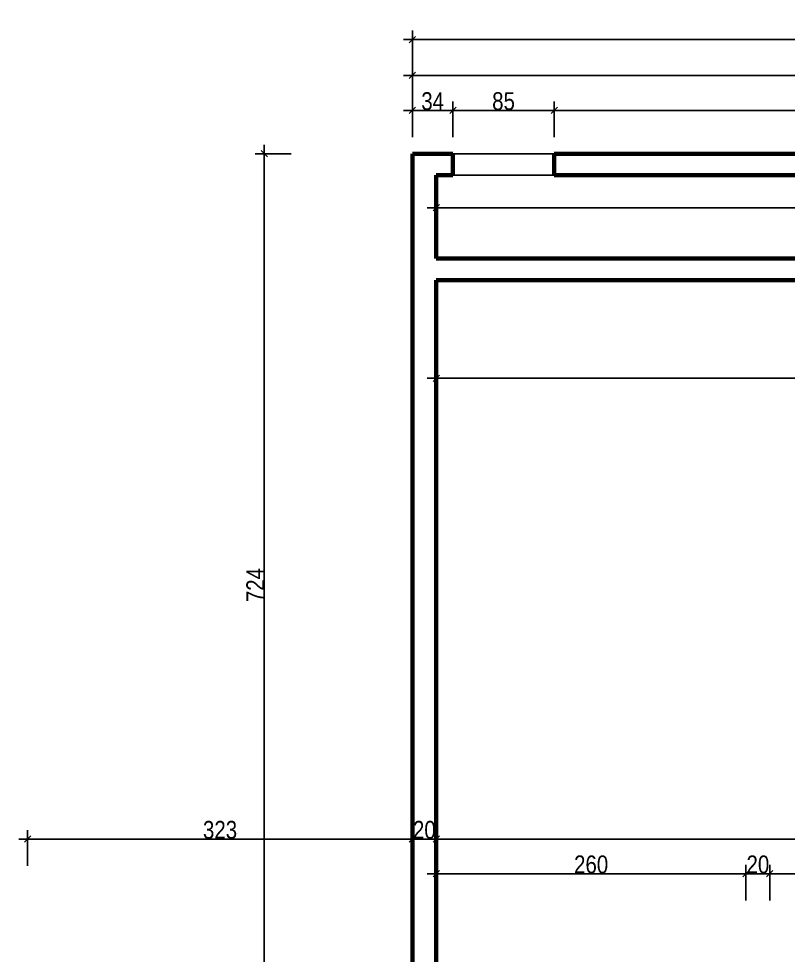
# Model space of a CAD drawing. Header units: centimetres. Extents: x 16433 to 114398, y -50094 to -12305.
# Drawn here: x 39631 to 40277, y -39602 to -38816 of the extents above; entities that cross this region are included whole.
import ezdxf

# ---------------------------------------------------------------- set-up
doc = ezdxf.new("R2010")
doc.units = ezdxf.units.CM
doc.header["$LTSCALE"] = 0.5
doc.layers.get('DEFPOINTS').update_dxf_attribs({"linetype": 'CONTINUOUS'})
for name, color, linetype in [('01_cote_gen', 4, 'CONTINUOUS'), ('01_linteaux', 2, 'CONTINUOUS'), ('AA_COTES', 2, 'CONTINUOUS')]:
    doc.layers.add(name, color=color, linetype=linetype)
doc.layers.add('01_murs_coup', color=5, linetype='CONTINUOUS', lineweight=60)
doc.styles.add('STYLE2', font='ARIALN.TTF')
doc.dimstyles.new('JB50', dxfattribs={"dimscale": 0.1, "dimtxt": 150, "dimasz": 15, "dimexe": 0.1, "dimexo": 0.1, "dimgap": 0.09, "dimtad": 1, "dimdec": 1, "dimdsep": 46, "dimtxsty": 'STYLE2', "dimblk1": 'BOND_G', "dimblk2": 'BOND_D', "dimsah": 1, "dimcen": 1.5, "dimdle": 0.01, "dimse1": 1, "dimse2": 1, "dimclrd": 4, "dimclre": 2, "dimclrt": 6, "dimazin": 2, "dimtfac": 2.333333, "dimtdec": 1, "dimtix": 1, "dimtmove": 2, "dimatfit": 3, "dimldrblk": 'BOND_G', "dimfxl": 1, "dimtolj": 1, "dimtzin": 0, "dimarcsym": 0})

# ---------------------------------------------------------------- blocks, each defined once
blk = doc.blocks.new('BOND_G')
at = {"layer": 'AA_COTES', "color": 0}
for p, q in [((0, -5), (0, 15)), ((5, 0), (-5, 0)), ((1.77, 1.77), (-1.77, -1.77))]:
    blk.add_line(p, q, dxfattribs=at)
blk = doc.blocks.new('BOND_D')
at = {"layer": 'AA_COTES', "color": 0}
for p, q in [((5, 0), (-5, 0)), ((-1.77, -1.77), (1.77, 1.77)), ((0, 5), (0, -15))]:
    blk.add_line(p, q, dxfattribs=at)
blk = doc.blocks.new('*D2762')
at = {"layer": '01_cote_gen', "color": 4, "lineweight": -2, "transparency": 16777216}
blk.add_line((39963.39, -38893.18), (39994.38, -38893.18), dxfattribs=at)
at = {"layer": 'DEFPOINTS', "color": 0}
for p in [(39995.88, -38893.18), (39961.89, -38915.68), (39995.88, -38915.68)]:
    blk.add_point(p, dxfattribs=at)
at = {"layer": '01_cote_gen', "color": 4, "lineweight": -2, "transparency": 16777216, "xscale": 1.5, "yscale": 1.5, "zscale": 1.5, "rotation": 180}
blk.add_blockref('BOND_G', (39961.89, -38893.18), dxfattribs=at)
at = {"layer": '01_cote_gen', "color": 4, "lineweight": -2, "transparency": 16777216, "xscale": 1.5, "yscale": 1.5, "zscale": 1.5}
blk.add_blockref('BOND_D', (39995.88, -38893.18), dxfattribs=at)
at = {"layer": '01_cote_gen', "color": 6, "transparency": 16777216, "insert": (39978.89, -38885.51), "char_height": 15, "attachment_point": 5, "style": 'STYLE2'}
blk.add_mtext('\\A1;34', dxfattribs=at)
blk = doc.blocks.new('*D2763')
at = {"layer": '01_cote_gen', "color": 4, "lineweight": -2, "transparency": 16777216}
blk.add_line((39997.38, -38893.18), (40079.38, -38893.18), dxfattribs=at)
at = {"layer": 'DEFPOINTS', "color": 0}
for p in [(40080.88, -38893.18), (39995.88, -38915.68), (40080.88, -38915.68)]:
    blk.add_point(p, dxfattribs=at)
at = {"layer": '01_cote_gen', "color": 4, "lineweight": -2, "transparency": 16777216, "xscale": 1.5, "yscale": 1.5, "zscale": 1.5, "rotation": 180}
blk.add_blockref('BOND_G', (39995.88, -38893.18), dxfattribs=at)
at = {"layer": '01_cote_gen', "color": 4, "lineweight": -2, "transparency": 16777216, "xscale": 1.5, "yscale": 1.5, "zscale": 1.5}
blk.add_blockref('BOND_D', (40080.88, -38893.18), dxfattribs=at)
at = {"layer": '01_cote_gen', "color": 6, "transparency": 16777216, "insert": (40038.38, -38885.51), "char_height": 15, "attachment_point": 5, "style": 'STYLE2'}
blk.add_mtext('\\A1;85', dxfattribs=at)
blk = doc.blocks.new('*D2764')
at = {"layer": '01_cote_gen', "color": 4, "lineweight": -2, "transparency": 16777216}
blk.add_line((40082.38, -38893.18), (40886.39, -38893.18), dxfattribs=at)
at = {"layer": 'DEFPOINTS', "color": 0}
for p in [(40887.89, -38893.18), (40080.88, -38915.68), (40887.89, -38915.68)]:
    blk.add_point(p, dxfattribs=at)
at = {"layer": '01_cote_gen', "color": 4, "lineweight": -2, "transparency": 16777216, "xscale": 1.5, "yscale": 1.5, "zscale": 1.5, "rotation": 180}
blk.add_blockref('BOND_G', (40080.88, -38893.18), dxfattribs=at)
at = {"layer": '01_cote_gen', "color": 4, "lineweight": -2, "transparency": 16777216, "xscale": 1.5, "yscale": 1.5, "zscale": 1.5}
blk.add_blockref('BOND_D', (40887.89, -38893.18), dxfattribs=at)
at = {"layer": '01_cote_gen', "color": 6, "transparency": 16777216, "insert": (40425.66, -38885.51), "char_height": 15, "attachment_point": 5, "style": 'STYLE2'}
blk.add_mtext('\\A1;807', dxfattribs=at)
blk = doc.blocks.new('*D2765')
at = {"layer": '01_cote_gen', "color": 4, "lineweight": -2, "transparency": 16777216}
blk.add_line((39963.39, -38863.88), (40886.39, -38863.88), dxfattribs=at)
at = {"layer": 'DEFPOINTS', "color": 0}
for p in [(40887.89, -38861.86), (40887.89, -38863.88), (39961.89, -38915.68)]:
    blk.add_point(p, dxfattribs=at)
at = {"layer": '01_cote_gen', "color": 4, "lineweight": -2, "transparency": 16777216, "xscale": 1.5, "yscale": 1.5, "zscale": 1.5, "rotation": 180}
blk.add_blockref('BOND_G', (39961.89, -38863.88), dxfattribs=at)
at = {"layer": '01_cote_gen', "color": 4, "lineweight": -2, "transparency": 16777216, "xscale": 1.5, "yscale": 1.5, "zscale": 1.5}
blk.add_blockref('BOND_D', (40887.89, -38863.88), dxfattribs=at)
at = {"layer": '01_cote_gen', "color": 6, "transparency": 16777216, "insert": (40424.89, -38856.22), "char_height": 15, "attachment_point": 5, "style": 'STYLE2'}
blk.add_mtext('\\A1;926', dxfattribs=at)
blk = doc.blocks.new('*D2820')
at = {"layer": '01_cote_gen', "color": 4, "lineweight": -2, "transparency": 16777216}
blk.add_line((39640.39, -39504.68), (39960.39, -39504.68), dxfattribs=at)
at = {"layer": 'DEFPOINTS', "color": 0}
for p in [(39961.89, -39504.68), (39638.89, -39548.99), (39961.89, -39548.99)]:
    blk.add_point(p, dxfattribs=at)
at = {"layer": '01_cote_gen', "color": 4, "lineweight": -2, "transparency": 16777216, "xscale": 1.5, "yscale": 1.5, "zscale": 1.5, "rotation": 180}
blk.add_blockref('BOND_G', (39638.89, -39504.68), dxfattribs=at)
at = {"layer": '01_cote_gen', "color": 4, "lineweight": -2, "transparency": 16777216, "xscale": 1.5, "yscale": 1.5, "zscale": 1.5}
blk.add_blockref('BOND_D', (39961.89, -39504.68), dxfattribs=at)
at = {"layer": '01_cote_gen', "color": 6, "transparency": 16777216, "insert": (39800.39, -39497.01), "char_height": 15, "attachment_point": 5, "style": 'STYLE2'}
blk.add_mtext('\\A1;323', dxfattribs=at)
blk = doc.blocks.new('*D2821')
at = {"layer": '01_cote_gen', "color": 4, "lineweight": -2, "transparency": 16777216}
blk.add_line((39963.39, -39504.68), (39980.39, -39504.68), dxfattribs=at)
at = {"layer": 'DEFPOINTS', "color": 0}
for p in [(39981.89, -39504.68), (39981.89, -39529.01), (39961.89, -39548.99)]:
    blk.add_point(p, dxfattribs=at)
at = {"layer": '01_cote_gen', "color": 4, "lineweight": -2, "transparency": 16777216, "xscale": 1.5, "yscale": 1.5, "zscale": 1.5, "rotation": 180}
blk.add_blockref('BOND_G', (39961.89, -39504.68), dxfattribs=at)
at = {"layer": '01_cote_gen', "color": 4, "lineweight": -2, "transparency": 16777216, "xscale": 1.5, "yscale": 1.5, "zscale": 1.5}
blk.add_blockref('BOND_D', (39981.89, -39504.68), dxfattribs=at)
at = {"layer": '01_cote_gen', "color": 6, "transparency": 16777216, "insert": (39971.89, -39497.01), "char_height": 15, "attachment_point": 5, "style": 'STYLE2'}
blk.add_mtext('\\A1;20', dxfattribs=at)
blk = doc.blocks.new('*D2822')
at = {"layer": '01_cote_gen', "color": 4, "lineweight": -2, "transparency": 16777216}
blk.add_line((39983.39, -39533.71), (40240.39, -39533.71), dxfattribs=at)
at = {"layer": 'DEFPOINTS', "color": 0}
for p in [(40241.89, -39533.71), (39981.89, -39558.05), (40241.89, -39556.21)]:
    blk.add_point(p, dxfattribs=at)
at = {"layer": '01_cote_gen', "color": 4, "lineweight": -2, "transparency": 16777216, "xscale": 1.5, "yscale": 1.5, "zscale": 1.5, "rotation": 180}
blk.add_blockref('BOND_G', (39981.89, -39533.71), dxfattribs=at)
at = {"layer": '01_cote_gen', "color": 4, "lineweight": -2, "transparency": 16777216, "xscale": 1.5, "yscale": 1.5, "zscale": 1.5}
blk.add_blockref('BOND_D', (40241.89, -39533.71), dxfattribs=at)
at = {"layer": '01_cote_gen', "color": 6, "transparency": 16777216, "insert": (40111.89, -39526.04), "char_height": 15, "attachment_point": 5, "style": 'STYLE2'}
blk.add_mtext('\\A1;260', dxfattribs=at)
blk = doc.blocks.new('*D2823')
at = {"layer": '01_cote_gen', "color": 4, "lineweight": -2, "transparency": 16777216}
blk.add_line((40243.39, -39533.71), (40260.39, -39533.71), dxfattribs=at)
at = {"layer": 'DEFPOINTS', "color": 0}
for p in [(40261.89, -39533.71), (40241.89, -39556.21), (40261.89, -39556.21)]:
    blk.add_point(p, dxfattribs=at)
at = {"layer": '01_cote_gen', "color": 4, "lineweight": -2, "transparency": 16777216, "xscale": 1.5, "yscale": 1.5, "zscale": 1.5, "rotation": 180}
blk.add_blockref('BOND_G', (40241.89, -39533.71), dxfattribs=at)
at = {"layer": '01_cote_gen', "color": 4, "lineweight": -2, "transparency": 16777216, "xscale": 1.5, "yscale": 1.5, "zscale": 1.5}
blk.add_blockref('BOND_D', (40261.89, -39533.71), dxfattribs=at)
at = {"layer": '01_cote_gen', "color": 6, "transparency": 16777216, "insert": (40251.89, -39526.04), "char_height": 15, "attachment_point": 5, "style": 'STYLE2'}
blk.add_mtext('\\A1;20', dxfattribs=at)
blk = doc.blocks.new('*D2824')
at = {"layer": '01_cote_gen', "color": 4, "lineweight": -2, "transparency": 16777216}
blk.add_line((40263.39, -39533.71), (40520.39, -39533.71), dxfattribs=at)
at = {"layer": 'DEFPOINTS', "color": 0}
for p in [(40521.89, -39533.71), (40261.89, -39556.21), (40521.89, -39567.67)]:
    blk.add_point(p, dxfattribs=at)
at = {"layer": '01_cote_gen', "color": 4, "lineweight": -2, "transparency": 16777216, "xscale": 1.5, "yscale": 1.5, "zscale": 1.5, "rotation": 180}
blk.add_blockref('BOND_G', (40261.89, -39533.71), dxfattribs=at)
at = {"layer": '01_cote_gen', "color": 4, "lineweight": -2, "transparency": 16777216, "xscale": 1.5, "yscale": 1.5, "zscale": 1.5}
blk.add_blockref('BOND_D', (40521.89, -39533.71), dxfattribs=at)
at = {"layer": '01_cote_gen', "color": 6, "transparency": 16777216, "insert": (40391.89, -39526.04), "char_height": 15, "attachment_point": 5, "style": 'STYLE2'}
blk.add_mtext('\\A1;260', dxfattribs=at)
blk = doc.blocks.new('*D2835')
at = {"layer": '01_cote_gen', "color": 4, "lineweight": -2, "transparency": 16777216}
blk.add_line((39963.39, -38833.78), (44284.35, -38833.78), dxfattribs=at)
at = {"layer": 'DEFPOINTS', "color": 0}
for p in [(44285.85, -38833.78), (39961.89, -38856.38), (44285.85, -38856.38)]:
    blk.add_point(p, dxfattribs=at)
at = {"layer": '01_cote_gen', "color": 4, "lineweight": -2, "transparency": 16777216, "xscale": 1.5, "yscale": 1.5, "zscale": 1.5, "rotation": 180}
blk.add_blockref('BOND_G', (39961.89, -38833.78), dxfattribs=at)
at = {"layer": '01_cote_gen', "color": 4, "lineweight": -2, "transparency": 16777216, "xscale": 1.5, "yscale": 1.5, "zscale": 1.5}
blk.add_blockref('BOND_D', (44285.85, -38833.78), dxfattribs=at)
at = {"layer": '01_cote_gen', "color": 6, "transparency": 16777216, "insert": (42123.87, -38826.11), "char_height": 15, "attachment_point": 5, "style": 'STYLE2'}
blk.add_mtext('\\A1;4324', dxfattribs=at)
blk = doc.blocks.new('*D2837')
at = {"layer": '01_cote_gen', "color": 4, "lineweight": -2, "transparency": 16777216}
blk.add_line((40800.39, -39117.97), (39983.39, -39117.97), dxfattribs=at)
at = {"layer": 'DEFPOINTS', "color": 0}
for p in [(40801.89, -39062.74), (39981.89, -39079.1), (39981.89, -39117.97)]:
    blk.add_point(p, dxfattribs=at)
at = {"layer": '01_cote_gen', "color": 4, "lineweight": -2, "transparency": 16777216, "xscale": 1.5, "yscale": 1.5, "zscale": 1.5, "rotation": 180}
blk.add_blockref('BOND_D', (39981.89, -39117.97), dxfattribs=at)
at = {"layer": '01_cote_gen', "color": 4, "lineweight": -2, "transparency": 16777216, "xscale": 1.5, "yscale": 1.5, "zscale": 1.5}
blk.add_blockref('BOND_G', (40801.89, -39117.97), dxfattribs=at)
at = {"layer": '01_cote_gen', "color": 6, "transparency": 16777216, "insert": (40391.89, -39110.3), "char_height": 15, "attachment_point": 5, "style": 'STYLE2'}
blk.add_mtext('\\A1;820', dxfattribs=at)
blk = doc.blocks.new('*D2870')
at = {"layer": '01_cote_gen', "color": 4, "lineweight": -2, "transparency": 16777216}
blk.add_line((40884.39, -38974.92), (39983.39, -38974.92), dxfattribs=at)
at = {"layer": 'DEFPOINTS', "color": 0}
for p in [(40885.89, -38967.42), (39981.89, -38974.92), (39981.89, -38982.54)]:
    blk.add_point(p, dxfattribs=at)
at = {"layer": '01_cote_gen', "color": 4, "lineweight": -2, "transparency": 16777216, "xscale": 1.5, "yscale": 1.5, "zscale": 1.5, "rotation": 180}
blk.add_blockref('BOND_D', (39981.89, -38974.92), dxfattribs=at)
at = {"layer": '01_cote_gen', "color": 4, "lineweight": -2, "transparency": 16777216, "xscale": 1.5, "yscale": 1.5, "zscale": 1.5}
blk.add_blockref('BOND_G', (40885.89, -38974.92), dxfattribs=at)
at = {"layer": '01_cote_gen', "color": 6, "transparency": 16777216, "insert": (40433.89, -38967.25), "char_height": 15, "attachment_point": 5, "style": 'STYLE2'}
blk.add_mtext('\\A1;904', dxfattribs=at)
blk = doc.blocks.new('*D2874')
at = {"layer": '01_cote_gen', "color": 4, "lineweight": -2, "transparency": 16777216}
blk.add_line((39983.39, -39504.68), (40800.39, -39504.68), dxfattribs=at)
at = {"layer": 'DEFPOINTS', "color": 0}
for p in [(39981.89, -39498.98), (40801.89, -39504.68), (40801.89, -39512.18)]:
    blk.add_point(p, dxfattribs=at)
at = {"layer": '01_cote_gen', "color": 4, "lineweight": -2, "transparency": 16777216, "xscale": 1.5, "yscale": 1.5, "zscale": 1.5, "rotation": 180}
blk.add_blockref('BOND_G', (39981.89, -39504.68), dxfattribs=at)
at = {"layer": '01_cote_gen', "color": 4, "lineweight": -2, "transparency": 16777216, "xscale": 1.5, "yscale": 1.5, "zscale": 1.5}
blk.add_blockref('BOND_D', (40801.89, -39504.68), dxfattribs=at)
at = {"layer": '01_cote_gen', "color": 6, "transparency": 16777216, "insert": (40391.89, -39497.01), "char_height": 15, "attachment_point": 5, "style": 'STYLE2'}
blk.add_mtext('\\A1;820', dxfattribs=at)
blk = doc.blocks.new('*D2984')
at = {"layer": '01_cote_gen', "color": 4, "lineweight": -2, "transparency": 16777216}
blk.add_line((39837.47, -39652.04), (39837.47, -38931.04), dxfattribs=at)
at = {"layer": 'DEFPOINTS', "color": 0}
for p in [(39837.47, -38929.54), (39961.89, -38929.54), (39886.93, -39653.54)]:
    blk.add_point(p, dxfattribs=at)
at = {"layer": '01_cote_gen', "color": 4, "lineweight": -2, "transparency": 16777216, "xscale": 1.5, "yscale": 1.5, "zscale": 1.5}
for name, p, rotation in [('BOND_D', (39837.47, -38929.54), 90), ('BOND_G', (39837.47, -39653.54), 270)]:
    blk.add_blockref(name, p, dxfattribs=dict(at, rotation=rotation))
at = {"layer": '01_cote_gen', "color": 6, "transparency": 16777216, "insert": (39829.93, -39291.54), "char_height": 15, "attachment_point": 5, "rotation": 90, "style": 'STYLE2'}
blk.add_mtext('\\A1;724', dxfattribs=at)

msp = doc.modelspace()

# ---------------------------------------------------------------- linework, layer by layer
at = {"layer": '01_linteaux'}
for p, q in [((39995.884, -38929.54), (40080.884, -38929.54)), ((39995.884, -38947.54), (40080.884, -38947.54))]:
    msp.add_line(p, q, dxfattribs=at)
at = {"layer": '01_murs_coup'}
for p, q in [((39995.884, -38929.54), (39961.886, -38929.54)), ((39961.886, -38929.54), (39961.886, -39653.535)), ((39995.884, -38947.54), (39995.884, -38929.54)), ((40885.886, -38929.54), (40080.884, -38929.54)), ((40080.884, -38929.54), (40080.884, -38947.54)), ((39995.884, -38947.54), (39981.886, -38947.54)), ((39981.886, -38947.54), (39981.886, -39017.54)), ((40080.884, -38947.54), (40885.886, -38947.54)), ((39981.886, -39017.54), (40821.886, -39017.54)), ((40801.886, -39035.54), (39981.886, -39035.54)), ((39981.886, -39035.54), (39981.886, -40000.543))]:
    msp.add_line(p, q, dxfattribs=at)

# ---------------------------------------------------------------- dimensions: what is measured, and where the dimension line sits
at = {"layer": '01_cote_gen'}
for base, p1, p2, picture, middle in [((44285.849, -38833.776), (39961.886, -38856.385), (44285.849, -38856.385), '*D2835', (42123.868, -38826.108)), ((40887.886, -38863.885), (39961.886, -38915.679), (40887.886, -38861.864), '*D2765', (40424.886, -38856.217)), ((39995.884, -38893.179), (39961.886, -38915.679), (39995.884, -38915.679), '*D2762', (39978.885, -38885.512)), ((40080.884, -38893.179), (39995.884, -38915.679), (40080.884, -38915.679), '*D2763', (40038.384, -38885.512)), ((39981.886, -38974.92), (40885.886, -38967.42), (39981.886, -38982.54), '*D2870', (40433.886, -38967.252)), ((39981.886, -39117.969), (40801.886, -39062.742), (39981.886, -39079.104), '*D2837', (40391.886, -39110.302)), ((39961.886, -39504.676), (39638.891, -39548.993), (39961.886, -39548.993), '*D2820', (39800.389, -39497.009)), ((39981.886, -39504.676), (39961.886, -39548.993), (39981.886, -39529.014), '*D2821', (39971.886, -39497.009)), ((40801.886, -39504.676), (39981.886, -39498.981), (40801.886, -39512.176), '*D2874', (40391.886, -39497.009)), ((40241.886, -39533.709), (39981.886, -39558.047), (40241.886, -39556.209), '*D2822', (40111.886, -39526.041)), ((40261.886, -39533.709), (40241.886, -39556.209), (40261.886, -39556.209), '*D2823', (40251.886, -39526.041)), ((40521.886, -39533.709), (40261.886, -39556.209), (40521.886, -39567.668), '*D2824', (40391.886, -39526.041))]:
    dim = msp.add_linear_dim(base=base, p1=p1, p2=p2, dimstyle='JB50', dxfattribs=at)
    dim.commit()
    dim.dimension.update_dxf_attribs({"geometry": picture, "text_midpoint": middle})
dim = msp.add_linear_dim(base=(40887.886, -38893.179), p1=(40080.884, -38915.679), p2=(40887.886, -38915.679), dimstyle='JB50', dxfattribs=at)
dim.commit()
dim.dimension.update_dxf_attribs({"geometry": '*D2764', "text_midpoint": (40425.659, -38885.512), "dimtype": 160})
dim = msp.add_linear_dim(base=(39837.468, -38929.54), p1=(39886.931, -39653.535), p2=(39961.886, -38929.54), angle=90, dimstyle='JB50', dxfattribs=at)
dim.commit()
dim.dimension.update_dxf_attribs({"geometry": '*D2984', "text_midpoint": (39829.928, -39291.537)})

doc.saveas('drawing.dxf')
